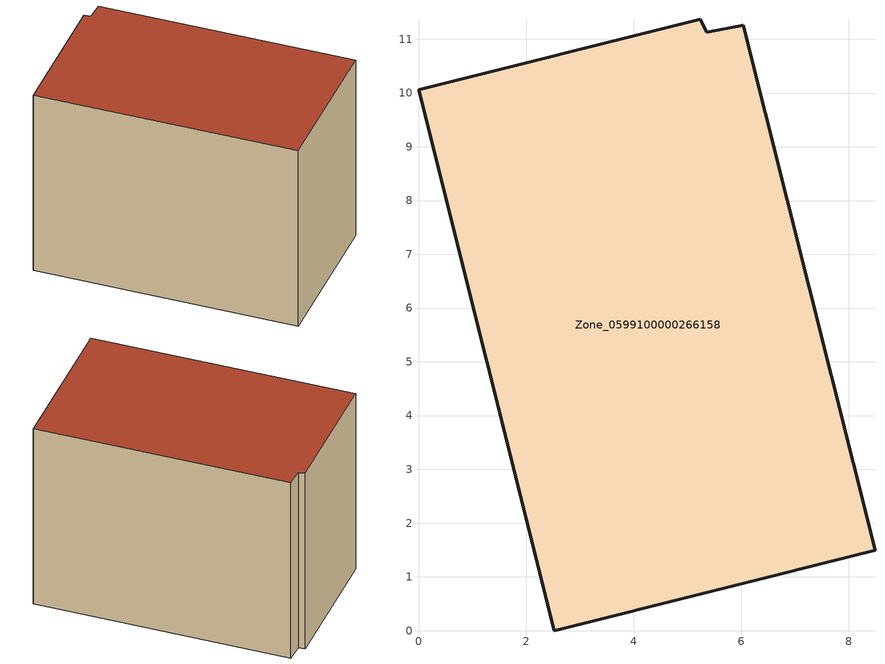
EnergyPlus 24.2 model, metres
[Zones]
Zone_0599100000266158
 floor ground (C_G): 5.36,11.13 6.04,11.26 8.49,1.5 2.52,0 0,10.06 5.24,11.37 z0
 wall outside (C_F): 2.52,0 8.49,1.5 6.04,11.26 5.36,11.13 5.24,11.37 0,10.06 2.52,0 z0:7.89
 roof outside (C_R): 6.04,11.26 5.36,11.13 5.24,11.37 0,10.06 2.52,0 8.49,1.5 z7.89
[BUILDING]
Pand.0599100000266158: North Axis=0; Terrain=City; Loads Convergence Tolerance Value=0.04; Temperature Convergence Tolerance Value=0.4; Solar Distribution=FullExterior; Maximum Number of Warmup Days=25; Minimum Number of Warmup Days=1
[Site:Location]
Rotterdam.The.Hague.AP_ZH_NLD Design_Conditions: Latitude=51.96; Longitude=4.45; Time Zone=1; Elevation=-4.5
[SITE:GROUNDTEMPERATURE:BUILDINGSURFACE]
18, 18, 18, 18, 18, 18, 18, 18, 18, 18, 18, 18
[MATERIAL] Thermal Absorptance=0.9; Solar Absorptance=0.7; Visible Absorptance=0.7
Name | Roughness | Thickness | Conductivity | Density | Specific Heat
G.TI.1965-1974 | MediumSmooth | 0.15 | 0.882353 | 540 | 1210
F.TI.1965-1974 | Rough | 0.3 | 0.697674 | 1920 | 840
R.TI.1965-1974 | MediumRough | 0.2 | 0.232558 | 1500 | 1000
[CONSTRUCTION]
C_G: G.TI.1965-1974
C_F: F.TI.1965-1974
C_R: R.TI.1965-1974
[ZONE]
Zone_0599100000266158: Type=1; Multiplier=1; Ceiling Height=Autocalculate; Volume=Autocalculate; Floor Area=autocalculate; Part of Total Floor Area=Yes
[ZONEINFILTRATION:DESIGNFLOWRATE]
Infil_Zone_0599100000266158: Zone or ZoneList or Space or SpaceList=Zone_0599100000266158; Schedule=AlwaysOn; Design Flow Rate Calculation Method=Flow/Area; Flow Rate per Floor Area=0.003; Constant Term Coefficient=1; Temperature Term Coefficient=0; Velocity Term Coefficient=0; Velocity Squared Term Coefficient=0
[HVACTEMPLATE:ZONE:IDEALLOADSAIRSYSTEM]
Zone_0599100000266158: Maximum Heating Supply Air Temperature=50; Minimum Cooling Supply Air Temperature=13; Maximum Heating Supply Air Humidity Ratio=0.0156; Minimum Cooling Supply Air Humidity Ratio=0.0077; Heating Limit=NoLimit; Cooling Limit=NoLimit; Dehumidification Control Type=ConstantSensibleHeatRatio; Cooling Sensible Heat Ratio=0.7; Dehumidification Setpoint=60; Humidification Control Type=None; Humidification Setpoint=30; Outdoor Air Method=None; Outdoor Air Flow Rate per Person=0.00944; Outdoor Air Flow Rate per Zone Floor Area=0; Outdoor Air Flow Rate per Zone=0; Demand Controlled Ventilation Type=None; Outdoor Air Economizer Type=NoEconomizer; Heat Recovery Type=None; Sensible Heat Recovery Effectiveness=0.7; Latent Heat Recovery Effectiveness=0.65
[ZONECONTROL:THERMOSTAT]
ThermostatControl_Zone_0599100000266158: Zone or ZoneList=Zone_0599100000266158; Control Type Schedule=DualSetpointControlType; Control 1=Thermostat_Zone_0599100000266158; Temperature Difference Between Cutout And Setpoint=0
[THERMOSTATSETPOINT:DUALSETPOINT]
Thermostat_Zone_0599100000266158: Heating Setpoint Temperature Schedule=HeatingSetpoint_Zone_0599100000266158; Cooling Setpoint Temperature Schedule=CoolingSetpoint_Zone_0599100000266158
[SCHEDULE:COMPACT]
HeatingSetpoint_Zone_0599100000266158: Through: 12/31, For: AllDays, Until: 24:00, 21
CoolingSetpoint_Zone_0599100000266158: Through: 12/31, For: AllDays, Until: 24:00, 24
DualSetpointControlType: Through: 12/31, For: AllDays, Until: 24:00, 4
AlwaysOn: Through: 12/31, For: AllDays, Until: 24:00, 1
